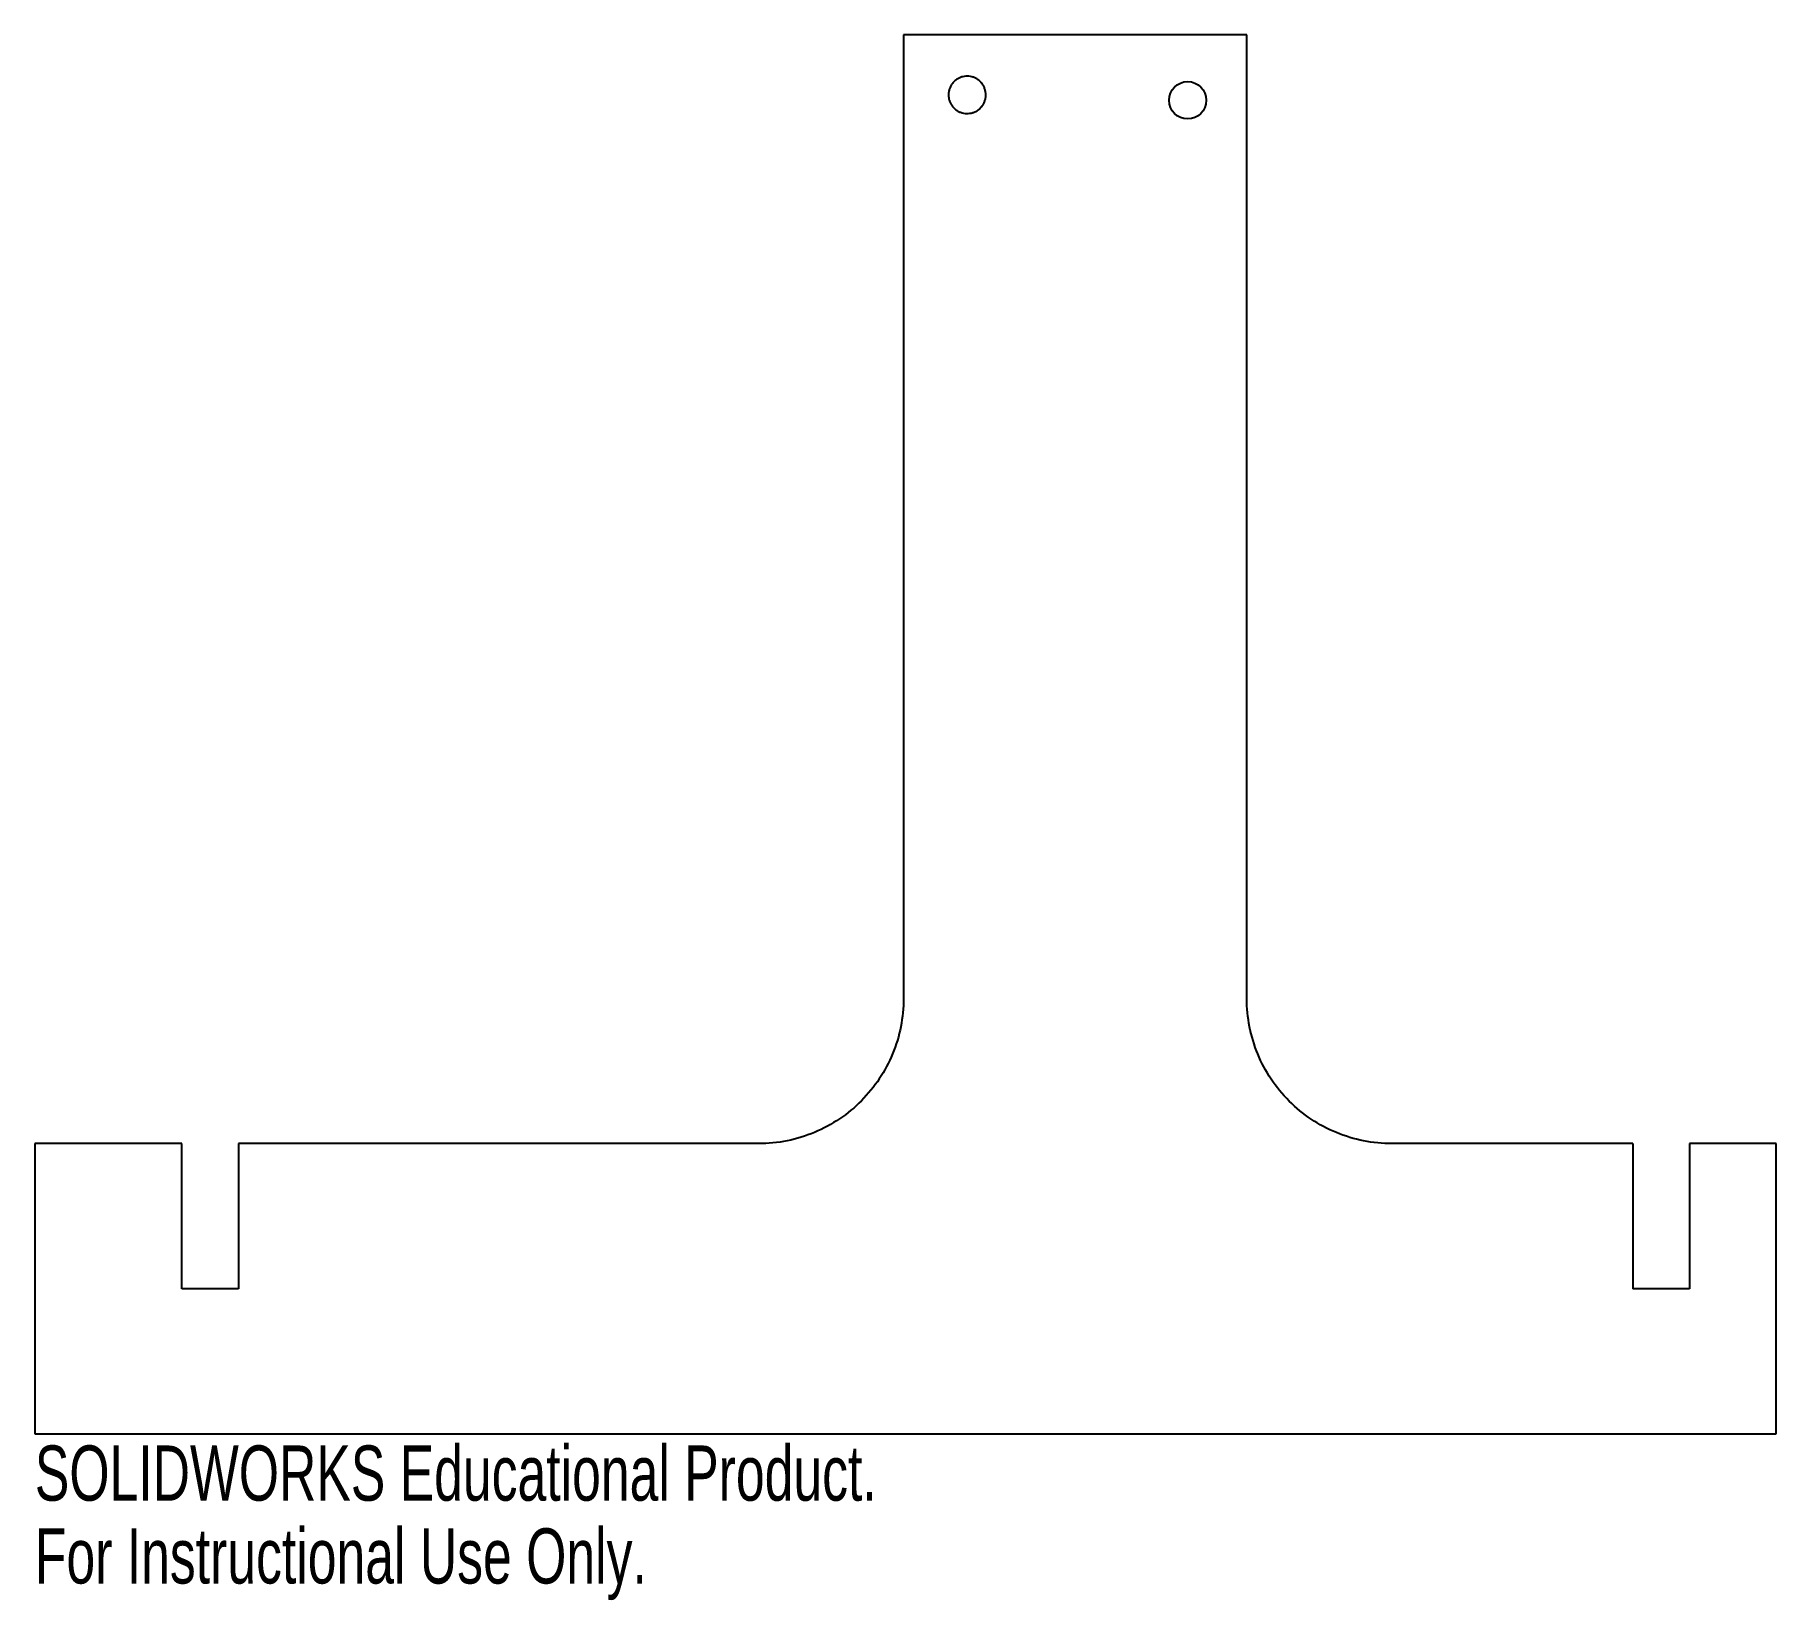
# Model space of a CAD drawing. Header units: inches. Extents: x -3 to 3, y -0.57 to 4.82.
import ezdxf

# ---------------------------------------------------------------- set-up
doc = ezdxf.new("R2010")
doc.units = ezdxf.units.IN
doc.header["$MEASUREMENT"] = 0
doc.styles.add('SLDTEXTSTYLE0', font='TXT', dxfattribs={"width": 0.7})

msp = doc.modelspace()

# ---------------------------------------------------------------- linework, layer by layer
at = {"color": 7, "linetype": 'Continuous', "lineweight": 25}
for p, q in [((1.1721, 4.8214), (-0.0106, 4.8214)), ((-3.0038, 1), (-3.0038, 0)), ((-2.4975, 0.5), (-2.4975, 1)), ((-2.3025, 1), (-2.3025, 0.5)), ((2.5025, 1), (2.5025, 0.5)), ((2.6975, 1), (2.6975, 0.5)), ((2.9962, 0), (2.9962, 1)), ((-2.3025, 0.5), (-2.4975, 0.5)), ((2.6975, 0.5), (2.5025, 0.5)), ((-3.0038, 0), (2.9962, 0))]:
    msp.add_line(p, q, dxfattribs=at)
msp.add_circle((0.9684, 4.5958), 0.0643, dxfattribs=at)
for points, knots in [([(-0.0106, 4.8214), (-0.0106, 4.5406), (-0.0106, 3.984), (-0.0106, 3.1556), (-0.0106, 2.3291), (-0.0106, 1.777), (-0.0106, 1.4674), (-0.017, 1.4023), (-0.0547, 1.277), (-0.1464, 1.1389), (-0.3117, 1.0271), (-0.4437, 1), (-0.7169, 1), (-1.1329, 1), (-1.734, 1), (-2.1233, 1), (-2.3025, 1)], [0, 0, 0, 0, 0.1274963, 0.2549927, 0.382489, 0.5099854, 0.5099854, 0.5249838, 0.5399821, 0.5699789, 0.5999756, 0.6299724, 0.6299724, 0.7224793, 0.8149862, 0.8948513, 0.8948513, 0.8948513, 0.8948513]), ([(2.5025, 1), (2.4466, 1), (2.2803, 1), (2.0033, 1), (1.7824, 1), (1.6066, 1), (1.4757, 1.026), (1.309, 1.1375), (1.1979, 1.3042), (1.1721, 1.4347), (1.1721, 1.777), (1.1721, 2.3306), (1.1721, 3.1605), (1.1721, 3.9904), (1.1721, 4.5442), (1.1721, 4.8214)], [0, 0, 0, 0, 0.0307669, 0.0914986, 0.1522303, 0.1522303, 0.1883279, 0.2244254, 0.260523, 0.2966206, 0.2966206, 0.4497913, 0.602962, 0.7561328, 0.9093035, 0.9093035, 0.9093035, 0.9093035]), ([(0.1444, 4.6144), (0.1444, 4.618), (0.1447, 4.6215), (0.1453, 4.625), (0.1459, 4.6286), (0.1468, 4.632), (0.148, 4.6354), (0.1491, 4.6387), (0.1506, 4.642), (0.1523, 4.6451), (0.154, 4.6483), (0.1559, 4.6513), (0.1581, 4.6541), (0.1603, 4.6569), (0.1628, 4.6595), (0.1654, 4.6619), (0.168, 4.6643), (0.1709, 4.6665), (0.1738, 4.6684), (0.1768, 4.6703), (0.18, 4.672), (0.1833, 4.6734), (0.1865, 4.6748), (0.1899, 4.676), (0.1934, 4.6768), (0.1968, 4.6777), (0.2004, 4.6782), (0.2039, 4.6785), (0.2075, 4.6787), (0.211, 4.6787), (0.2146, 4.6784), (0.2181, 4.6781), (0.2217, 4.6774), (0.2251, 4.6765), (0.2285, 4.6756), (0.2319, 4.6744), (0.2351, 4.673), (0.2384, 4.6715), (0.2415, 4.6698), (0.2445, 4.6678), (0.2474, 4.6658), (0.2502, 4.6636), (0.2528, 4.6611), (0.2554, 4.6587), (0.2578, 4.656), (0.2599, 4.6532), (0.2621, 4.6503), (0.264, 4.6473), (0.2656, 4.6442), (0.2673, 4.641), (0.2687, 4.6377), (0.2698, 4.6343), (0.2709, 4.6309), (0.2717, 4.6274), (0.2722, 4.6239), (0.2728, 4.6204), (0.273, 4.6168), (0.2729, 4.6133), (0.2729, 4.6097), (0.2725, 4.6062), (0.2719, 4.6027), (0.2712, 4.5992), (0.2703, 4.5957), (0.269, 4.5924), (0.2678, 4.589), (0.2663, 4.5858), (0.2646, 4.5827), (0.2628, 4.5796), (0.2608, 4.5766), (0.2585, 4.5739), (0.2563, 4.5711), (0.2538, 4.5685), (0.2512, 4.5662), (0.2485, 4.5638), (0.2456, 4.5617), (0.2426, 4.5598), (0.2396, 4.5579), (0.2364, 4.5563), (0.2331, 4.555), (0.2298, 4.5536), (0.2264, 4.5525), (0.2229, 4.5518), (0.2194, 4.551), (0.2159, 4.5505), (0.2123, 4.5503), (0.2088, 4.5501), (0.2052, 4.5502), (0.2017, 4.5505), (0.1981, 4.5509), (0.1946, 4.5516), (0.1912, 4.5526), (0.1878, 4.5536), (0.1844, 4.5548), (0.1812, 4.5563), (0.178, 4.5579), (0.1749, 4.5596), (0.172, 4.5617), (0.1691, 4.5637), (0.1663, 4.566), (0.1638, 4.5685), (0.1612, 4.571), (0.1589, 4.5737), (0.1568, 4.5766), (0.1547, 4.5794), (0.1528, 4.5825), (0.1512, 4.5857), (0.1496, 4.5888), (0.1483, 4.5922), (0.1473, 4.5956), (0.1463, 4.5986), (0.1456, 4.6017), (0.1452, 4.6048), (0.1449, 4.6064), (0.1447, 4.608), (0.1446, 4.6096), (0.1445, 4.6112), (0.1444, 4.6128), (0.1444, 4.6144)], [0, 0, 0, 0, 0.00027103, 0.00027103, 0.00027103, 0.00054206, 0.00054206, 0.00054206, 0.00081308, 0.00081308, 0.00081308, 0.00108411, 0.00108411, 0.00108411, 0.00135514, 0.00135514, 0.00135514, 0.00162617, 0.00162617, 0.00162617, 0.0018972, 0.0018972, 0.0018972, 0.00216823, 0.00216823, 0.00216823, 0.00243925, 0.00243925, 0.00243925, 0.00271028, 0.00271028, 0.00271028, 0.00298131, 0.00298131, 0.00298131, 0.00325234, 0.00325234, 0.00325234, 0.00352337, 0.00352337, 0.00352337, 0.0037944, 0.0037944, 0.0037944, 0.00406542, 0.00406542, 0.00406542, 0.00433645, 0.00433645, 0.00433645, 0.00460748, 0.00460748, 0.00460748, 0.00487851, 0.00487851, 0.00487851, 0.00514954, 0.00514954, 0.00514954, 0.00542057, 0.00542057, 0.00542057, 0.00569159, 0.00569159, 0.00569159, 0.00596262, 0.00596262, 0.00596262, 0.00623365, 0.00623365, 0.00623365, 0.00650468, 0.00650468, 0.00650468, 0.00677571, 0.00677571, 0.00677571, 0.00704674, 0.00704674, 0.00704674, 0.00731776, 0.00731776, 0.00731776, 0.00758879, 0.00758879, 0.00758879, 0.00785982, 0.00785982, 0.00785982, 0.00813085, 0.00813085, 0.00813085, 0.00840188, 0.00840188, 0.00840188, 0.00867291, 0.00867291, 0.00867291, 0.00894393, 0.00894393, 0.00894393, 0.00921496, 0.00921496, 0.00921496, 0.00948599, 0.00948599, 0.00948599, 0.00975702, 0.00975702, 0.00975702, 0.00999671, 0.00999671, 0.00999671, 0.01011874, 0.01011874, 0.01011874, 0.01024147, 0.01024147, 0.01024147, 0.01024147])]:
    msp.add_open_spline(points, degree=3, knots=knots, dxfattribs=at)
for points in [[(-2.4975, 1), (-2.6674, 1), (-2.8362, 1), (-3.0038, 1)], [(2.9962, 1), (2.8967, 1), (2.7972, 1), (2.6975, 1)]]:
    msp.add_open_spline(points, degree=3, dxfattribs=at)

# ---------------------------------------------------------------- texts
at = {"color": 7, "linetype": 'Continuous', "char_height": 0.1903, "attachment_point": 1, "style": 'SLDTEXTSTYLE0'}
for s, insert in [('SOLIDWORKS Educational Product.', (-3.0038, -0.0401)), ('For Instructional Use Only.', (-3.0038, -0.3256))]:
    msp.add_mtext(s, dxfattribs=dict(at, insert=insert))

doc.saveas('drawing.dxf')
